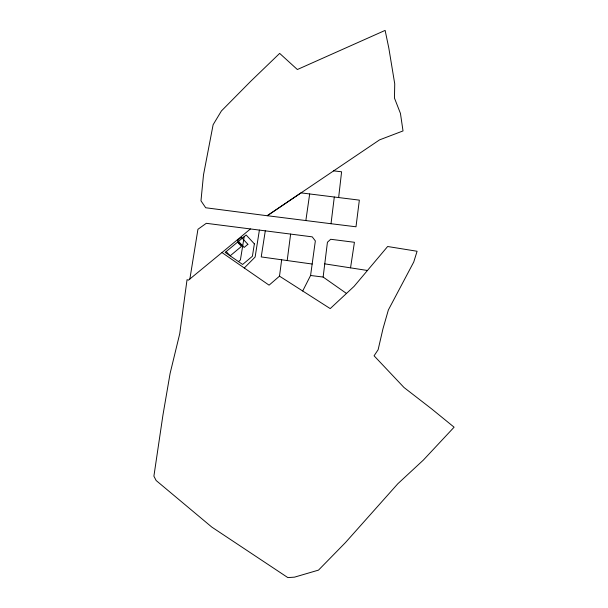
<?xml version="1.0" encoding="UTF-8"?>
<svg xmlns="http://www.w3.org/2000/svg" width="608" height="608" viewBox="0 0 608 608"><rect width="100%" height="100%" fill="white"/><g stroke="black" fill="none" stroke-linecap="round" stroke-linejoin="round"><path stroke-width="0.91" d="M338.641 197.554L341.597 171.798L333.488 170.833M346.476 293.444L323.137 277.058L327.431 242.235L330.699 239.278L354.426 242.288L350.542 267.854M331.018 223.721L267.239 215.703L379.559 139.87L403.02 130.933L400.444 113.407L394.463 98.086L394.736 83.851L388.801 47.994L385.13 30.4L297.365 69.525L279.665 53.39L250.732 81.282L221.411 110.952L213.119 124.731L203.498 174.891L200.974 200.807L205.694 207.754L267.254 215.749L300.99 192.873L359.351 200.131L355.992 226.784L331.018 223.721L334.301 197.015M287.189 260.551L290.632 234.088L312.238 236.854L315.347 240.92L310.582 275.485L302.7 290.996M279.498 276.161L330.22 308.598L354.092 286.353L387.638 246.506L417.088 251.256L413.744 262.025L388.36 309.974L382.972 328.776L378.115 349.752L374.072 355.794L404.024 387.516L431.581 408.842L454.1 427.188L423.328 460.112L397.875 483.702L345.42 542.61L318.516 570.114L294.523 577.144L287.85 577.6L211.812 527.09L156.142 480.518L153.9 476.17L162.967 414.914L170.118 373.365L179.748 333.655L187.036 279.718L188.488 280.136L221.981 252.556L269.078 285.167L279.498 276.161L281.671 259.776M305.854 220.56L309.677 193.952M290.632 234.088L265.293 230.842L261.227 256.926L312.162 264.032M265.293 230.842L259.396 230.09L255.124 257.024L244.287 267.999M189.863 279.011L197.942 229.284L206.294 223.311L259.396 230.09M244.203 236.611L240.403 259.973L238.465 261.592M221.981 252.556L250.412 228.958M310.582 275.485L323.137 277.058M324.763 263.857L367.361 270.461M237.584 242.113L242.729 245.655M237.546 242.144L241.475 246.4L230.143 255.839L226.214 251.552M254.372 243.861L252.396 256.272L242.615 264.465L225.188 252.404L246.149 234.992L254.372 243.861M247.889 244.317L244.127 247.456L237.576 240.358L241.33 237.242L247.889 244.317"/></g></svg>
